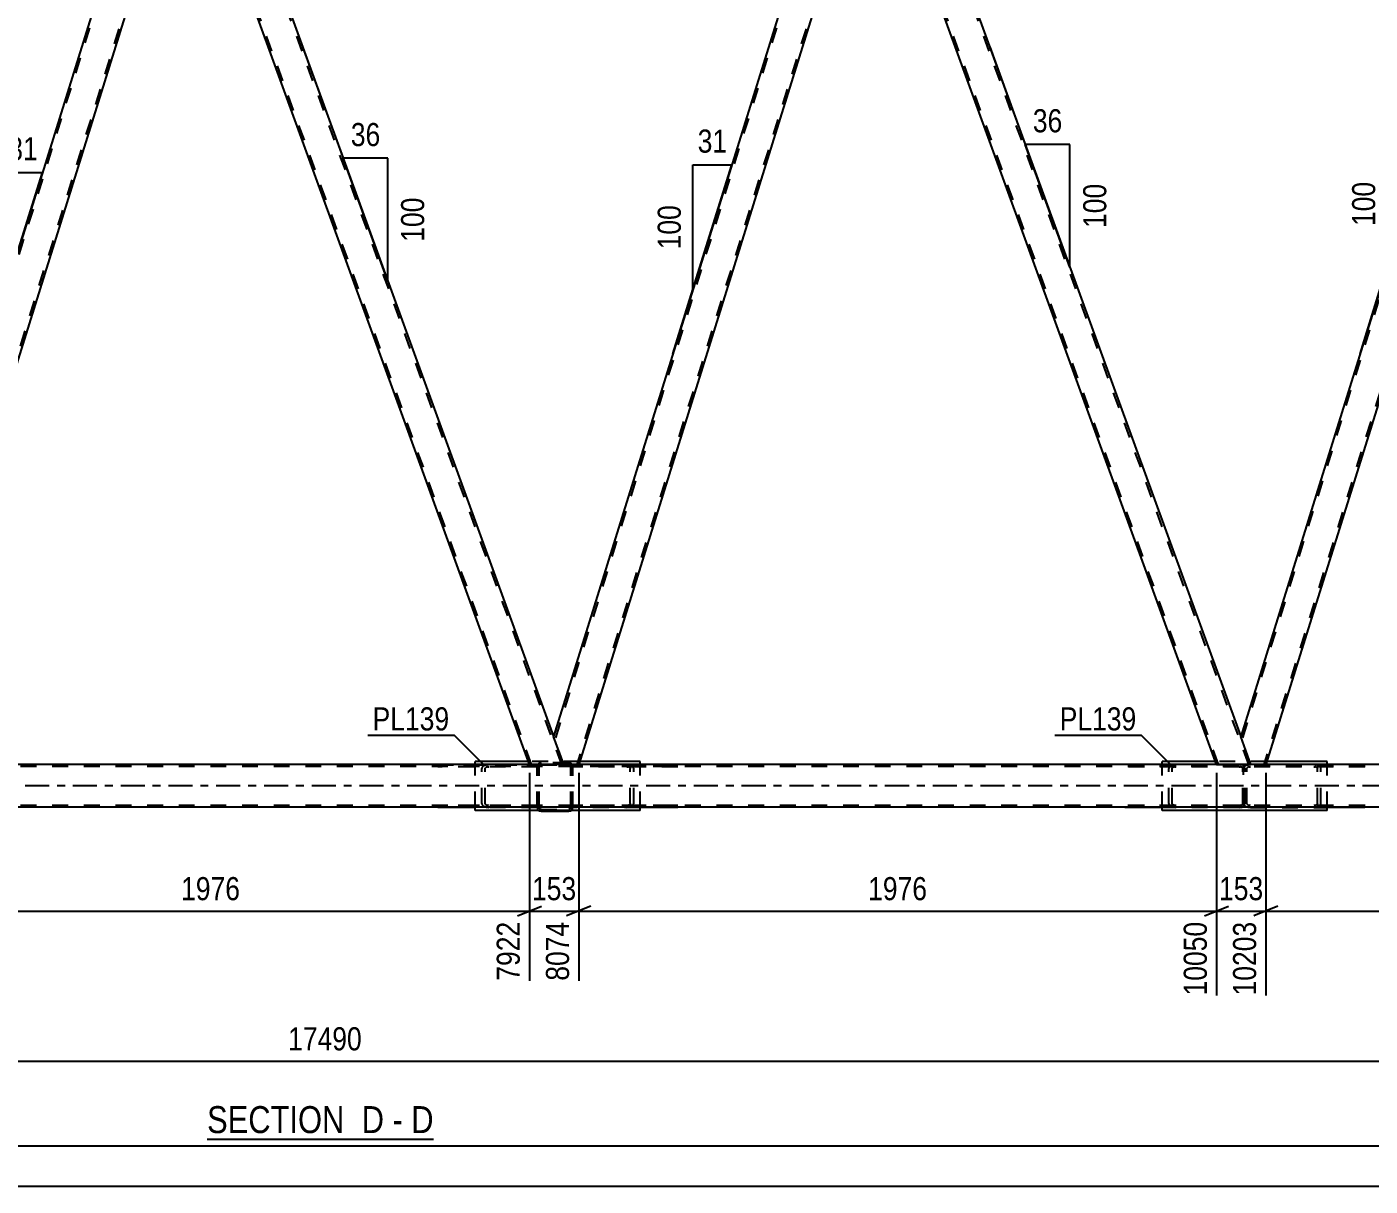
# Model space of a CAD drawing. Header units: millimetres. Extents: x -777 to 412, y -850 to -9.
# Drawn here: x -413.1 to -246.6, y -850.5 to -706.9 of the extents above; entities that cross this region are included whole.
import ezdxf

# ---------------------------------------------------------------- set-up
doc = ezdxf.new("R2010")
doc.units = ezdxf.units.MM
doc.linetypes.add('DXK_LINE_DOT2', pattern=[3.9198, 1.9599, -1.9599])
doc.linetypes.add('DXK_LINE_DOT3', pattern=[5.9187, 2.979, -0.9799, 0.9799, -0.9799])
doc.styles.add('Arial Narrow', font='ARIALN.TTF', dxfattribs={"height": 0.2})

# ---------------------------------------------------------------- blocks, each defined once
blk = doc.blocks.new('Unknown-570390744-1132')
at = {"color": 5, "linetype": 'Continuous'}
for p, q in [((-771.91, -845.5), (407.09, -845.5)), ((-776.91, -850.5), (412.09, -850.5))]:
    blk.add_line(p, q, dxfattribs=at)
blk = doc.blocks.new('Unknown-570390744-14 - 7739')
at = {"color": 6, "linetype": 'Continuous'}
blk.add_line((-390.72, -844.68), (-362.65, -844.68), dxfattribs=at)
at = {"color": 0, "linetype": 'Continuous'}
for points in [[(-372.61, -843.93), (-372.61, -840.43), (-390.72, -840.43), (-390.72, -843.93)], [(-368.79, -843.93), (-368.79, -840.43), (-371.56, -840.43), (-371.56, -843.93)], [(-366.47, -843.93), (-366.47, -840.43), (-367.74, -840.43), (-367.74, -843.93)], [(-362.65, -843.93), (-362.65, -840.43), (-365.42, -840.43), (-365.42, -843.93)]]:
    blk.add_wipeout(points, dxfattribs=at)
at = {"color": 7, "linetype": 'Continuous', "style": 'Arial Narrow'}
for s, p in [('SECTION ', (-390.72, -843.93)), ('D', (-371.56, -843.93)), ('D', (-365.42, -843.93)), ('-', (-367.74, -843.93))]:
    blk.add_text(s, height=3.34, dxfattribs=at).set_placement(p)
blk = doc.blocks.new('Part-570390744-7798 - 7739')
at = {"color": 2, "linetype": 'Continuous'}
for p, q in [((-55.16, -798.29), (-667.64, -798.29)), ((-55.16, -803.57), (-667.64, -803.57))]:
    blk.add_line(p, q, dxfattribs=at)
at = {"color": 7, "linetype": 'DXK_LINE_DOT2'}
for p, q in [((-55.16, -798.53), (-667.64, -798.53)), ((-55.16, -803.33), (-667.64, -803.33))]:
    blk.add_line(p, q, dxfattribs=at)
at = {"color": 7, "linetype": 'DXK_LINE_DOT3'}
blk.add_line((-55.16, -800.93), (-667.64, -800.93), dxfattribs=at)
blk = doc.blocks.new('Part-570390744-7995 - 7739')
at = {"color": 7, "linetype": 'DXK_LINE_DOT2'}
for p, q in [((-362.13, -798.3), (-349.82, -798.3)), ((-349.82, -798.54), (-362.13, -798.54)), ((-356.63, -798.59), (-356.69, -798.78)), ((-356.69, -803.1), (-356.69, -798.78)), ((-356.26, -798.78), (-356.22, -798.68)), ((-356.26, -803.1), (-356.26, -798.78)), ((-355.82, -798.3), (-356.15, -798.33)), ((-355.99, -798.55), (-355.82, -798.54)), ((-349.82, -803.58), (-349.82, -798.3)), ((-349.82, -803.34), (-362.13, -803.34)), ((-349.82, -803.58), (-357.49, -803.58)), ((-356.69, -803.1), (-356.63, -803.28)), ((-356.22, -803.19), (-356.26, -803.1)), ((-356.15, -803.54), (-355.82, -803.58)), ((-355.82, -803.34), (-355.99, -803.32))]:
    blk.add_line(p, q, dxfattribs=at)
at = {"color": 2, "linetype": 'Continuous'}
blk.add_line((-357.49, -803.58), (-362.13, -803.58), dxfattribs=at)
at = {"color": 7, "linetype": 'DXK_LINE_DOT2'}
for centre, radius, start, end in [((-356.02, -799.14), 0.817, 99.5182, 138.0638), ((-355.92, -798.96), 0.409, 99.5182, 138.0638), ((-356.02, -802.73), 0.817, 221.9363, 260.4819), ((-355.92, -802.92), 0.409, 221.9363, 260.4819)]:
    blk.add_arc(centre, radius, start, end, dxfattribs=at)
blk = doc.blocks.new('Part-570390744-8006 - 7739')
at = {"color": 2, "linetype": 'Continuous'}
for p, q in [((-350.91, -797.9), (-357.49, -797.9)), ((-357.49, -798.29), (-357.49, -797.9)), ((-337.04, -797.9), (-344.54, -797.9)), ((-337.04, -798.29), (-337.04, -797.9)), ((-357.49, -803.98), (-357.49, -803.57)), ((-337.04, -803.98), (-337.04, -803.57)), ((-337.04, -803.98), (-357.49, -803.98))]:
    blk.add_line(p, q, dxfattribs=at)
at = {"color": 7, "linetype": 'DXK_LINE_DOT2'}
for p, q in [((-357.49, -803.57), (-357.49, -798.29)), ((-344.54, -797.9), (-350.91, -797.9)), ((-337.04, -803.57), (-337.04, -798.29))]:
    blk.add_line(p, q, dxfattribs=at)
blk = doc.blocks.new('Part-570390744-8233 - 7739')
at = {"color": 2, "linetype": 'Continuous'}
for p, q in [((-311.07, -677.07), (-347.78, -794.82)), ((-311.07, -677.07), (-311.04, -677.07)), ((-311.04, -677.07), (-309.76, -677.07)), ((-308.48, -680.58), (-309.76, -677.07)), ((-308.21, -681.32), (-308.48, -680.58)), ((-308.21, -681.32), (-344.67, -798.29)), ((-346.51, -798.29), (-347.78, -794.82))]:
    blk.add_line(p, q, dxfattribs=at)
at = {"color": 7, "linetype": 'DXK_LINE_DOT2'}
for p, q in [((-310.82, -677.07), (-347.64, -795.19)), ((-308.34, -680.95), (-344.92, -798.29)), ((-308.21, -681.32), (-308.38, -680.86)), ((-344.67, -798.29), (-346.51, -798.29))]:
    blk.add_line(p, q, dxfattribs=at)
blk = doc.blocks.new('Part-570390744-8102 - 7739')
at = {"color": 7, "linetype": 'DXK_LINE_DOT2'}
for p, q in [((-345.42, -803.58), (-345.42, -798.3)), ((-332.4, -798.3), (-345.42, -798.3)), ((-332.4, -798.54), (-345.42, -798.54)), ((-338.38, -798.33), (-338.71, -798.3)), ((-338.71, -798.54), (-338.55, -798.55)), ((-338.31, -798.68), (-338.28, -798.78)), ((-338.28, -803.1), (-338.28, -798.78)), ((-337.84, -798.78), (-337.91, -798.59)), ((-337.84, -803.1), (-337.84, -798.78)), ((-332.4, -803.34), (-345.42, -803.34)), ((-337.04, -803.58), (-345.42, -803.58)), ((-338.55, -803.32), (-338.71, -803.34)), ((-338.71, -803.58), (-338.38, -803.54)), ((-338.28, -803.1), (-338.31, -803.19)), ((-337.91, -803.28), (-337.84, -803.1))]:
    blk.add_line(p, q, dxfattribs=at)
at = {"color": 2, "linetype": 'Continuous'}
blk.add_line((-332.4, -803.58), (-337.04, -803.58), dxfattribs=at)
at = {"color": 7, "linetype": 'DXK_LINE_DOT2'}
for centre, radius, start, end in [((-338.61, -798.96), 0.409, 41.9363, 80.4819), ((-338.51, -799.14), 0.817, 41.9363, 80.4819), ((-338.61, -802.91), 0.409, 279.5182, 318.0638), ((-338.51, -802.73), 0.817, 279.5182, 318.0638)]:
    blk.add_arc(centre, radius, start, end, dxfattribs=at)
blk = doc.blocks.new('Part-570390744-8140 - 7739')
at = {"color": 7, "linetype": 'DXK_LINE_DOT2'}
for p, q in [((-262.82, -798.3), (-277, -798.3)), ((-262.82, -798.54), (-277, -798.54)), ((-271.49, -798.59), (-271.56, -798.78)), ((-271.56, -803.1), (-271.56, -798.78)), ((-271.12, -798.78), (-271.09, -798.68)), ((-271.12, -803.1), (-271.12, -798.78)), ((-270.68, -798.3), (-271.02, -798.33)), ((-270.85, -798.55), (-270.68, -798.54)), ((-262.49, -798.33), (-262.82, -798.3)), ((-262.82, -798.54), (-262.66, -798.55)), ((-262.31, -798.4), (-262.49, -798.33)), ((-262.42, -798.68), (-262.39, -798.78)), ((-262.39, -803.1), (-262.39, -798.78)), ((-262.31, -803.47), (-262.31, -798.4)), ((-262.26, -798.44), (-262.31, -798.4)), ((-262.16, -798.59), (-262.26, -798.44)), ((-262.13, -798.78), (-262.16, -798.59)), ((-262.13, -803.1), (-262.13, -798.78)), ((-262.82, -803.34), (-277, -803.34)), ((-262.82, -803.58), (-272.36, -803.58)), ((-271.56, -803.1), (-271.49, -803.28)), ((-271.09, -803.19), (-271.12, -803.1)), ((-271.02, -803.54), (-270.68, -803.58)), ((-270.68, -803.34), (-270.85, -803.32)), ((-262.66, -803.32), (-262.82, -803.34)), ((-262.82, -803.58), (-262.49, -803.54)), ((-262.49, -803.54), (-262.31, -803.47)), ((-262.39, -803.1), (-262.42, -803.19)), ((-262.31, -803.47), (-262.26, -803.44)), ((-262.26, -803.44), (-262.16, -803.28)), ((-262.16, -803.28), (-262.13, -803.1))]:
    blk.add_line(p, q, dxfattribs=at)
at = {"color": 2, "linetype": 'Continuous'}
blk.add_line((-272.36, -803.58), (-277, -803.58), dxfattribs=at)
at = {"color": 7, "linetype": 'DXK_LINE_DOT2'}
for centre, radius, start, end in [((-270.88, -799.14), 0.817, 99.5182, 138.0638), ((-270.78, -798.96), 0.409, 99.5182, 138.0638), ((-262.72, -798.96), 0.409, 41.9363, 80.4819), ((-270.88, -802.73), 0.817, 221.9363, 260.4819), ((-270.78, -802.91), 0.409, 221.9363, 260.4819), ((-262.72, -802.91), 0.409, 279.5182, 318.0638)]:
    blk.add_arc(centre, radius, start, end, dxfattribs=at)
blk = doc.blocks.new('Part-570390744-8145 - 7739')
at = {"color": 2, "linetype": 'Continuous'}
for p, q in [((-225.94, -677.07), (-262.64, -794.82)), ((-225.94, -677.07), (-225.9, -677.07)), ((-225.9, -677.07), (-224.62, -677.07)), ((-223.35, -680.58), (-224.62, -677.07)), ((-223.07, -681.32), (-223.35, -680.58)), ((-223.07, -681.32), (-259.53, -798.29)), ((-261.38, -798.29), (-262.64, -794.82))]:
    blk.add_line(p, q, dxfattribs=at)
at = {"color": 7, "linetype": 'DXK_LINE_DOT2'}
for p, q in [((-225.69, -677.07), (-262.51, -795.19)), ((-223.21, -680.95), (-259.78, -798.29)), ((-223.07, -681.32), (-223.24, -680.86)), ((-259.53, -798.29), (-261.38, -798.29))]:
    blk.add_line(p, q, dxfattribs=at)
blk = doc.blocks.new('Part-570390744-8176 - 7739')
at = {"color": 7, "linetype": 'DXK_LINE_DOT2'}
for p, q in [((-349.78, -798.37), (-349.82, -798.55)), ((-349.82, -803.59), (-349.82, -798.55)), ((-349.58, -798.55), (-349.56, -798.46)), ((-349.58, -803.59), (-349.58, -798.55)), ((-349.56, -798.46), (-349.51, -798.38)), ((-349.34, -798.07), (-349.52, -798.11)), ((-349.51, -798.38), (-349.43, -798.33)), ((-349.43, -798.33), (-349.34, -798.31)), ((-345.9, -798.07), (-349.34, -798.07)), ((-349.34, -798.31), (-345.9, -798.31)), ((-345.71, -798.11), (-345.9, -798.07)), ((-345.9, -798.31), (-345.81, -798.33)), ((-345.81, -798.33), (-345.73, -798.38)), ((-345.73, -798.38), (-345.68, -798.46)), ((-345.68, -798.46), (-345.66, -798.55)), ((-345.66, -803.59), (-345.66, -798.55)), ((-345.42, -798.55), (-345.45, -798.37)), ((-345.42, -803.59), (-345.42, -798.55)), ((-349.82, -803.59), (-349.78, -803.77)), ((-349.56, -803.68), (-349.58, -803.59)), ((-349.51, -803.76), (-349.56, -803.68)), ((-349.43, -803.81), (-349.51, -803.76)), ((-349.34, -803.83), (-349.43, -803.81)), ((-349.34, -803.83), (-345.9, -803.83)), ((-345.81, -803.81), (-345.9, -803.83)), ((-345.73, -803.76), (-345.81, -803.81)), ((-345.68, -803.68), (-345.73, -803.76)), ((-345.66, -803.59), (-345.68, -803.68)), ((-345.45, -803.77), (-345.42, -803.59))]:
    blk.add_line(p, q, dxfattribs=at)
at = {"color": 2, "linetype": 'Continuous'}
for p, q in [((-349.52, -804.03), (-349.34, -804.07)), ((-349.34, -804.07), (-345.9, -804.07)), ((-345.9, -804.07), (-345.71, -804.03))]:
    blk.add_line(p, q, dxfattribs=at)
at = {"color": 7, "linetype": 'DXK_LINE_DOT2'}
for centre, start, end in [((-349.34, -798.55), 112.5001, 157.5001), ((-345.9, -798.55), 22.5001, 67.5001), ((-349.34, -803.59), 202.5001, 235.0621), ((-345.9, -803.59), 304.9378, 337.5001)]:
    blk.add_arc(centre, 0.48, start, end, dxfattribs=at)
at = {"color": 2, "linetype": 'Continuous'}
for centre, start, end in [((-349.34, -803.59), 235.0621, 247.5001), ((-345.9, -803.59), 292.5001, 304.9378)]:
    blk.add_arc(centre, 0.48, start, end, dxfattribs=at)
blk = doc.blocks.new('Part-570390744-8191 - 7739')
at = {"color": 2, "linetype": 'Continuous'}
for p, q in [((-309.76, -677.07), (-309.72, -677.07)), ((-309.72, -677.07), (-306.01, -677.07)), ((-305.5, -677.07), (-306.01, -677.07)), ((-305.5, -677.07), (-262.64, -794.82)), ((-265.64, -798.29), (-308.21, -681.32))]:
    blk.add_line(p, q, dxfattribs=at)
at = {"color": 7, "linetype": 'DXK_LINE_DOT2'}
for p, q in [((-308.21, -681.32), (-309.76, -677.07)), ((-265.38, -798.29), (-309.5, -677.07)), ((-261.63, -798.29), (-305.75, -677.07)), ((-305.54, -677.07), (-305.65, -677.07)), ((-305.5, -677.07), (-305.54, -677.07)), ((-261.38, -798.29), (-262.64, -794.82)), ((-265.64, -798.29), (-261.38, -798.29))]:
    blk.add_line(p, q, dxfattribs=at)
blk = doc.blocks.new('Part-570390744-8201 - 7739')
at = {"color": 2, "linetype": 'Continuous'}
for p, q in [((-265.78, -797.9), (-272.36, -797.9)), ((-272.36, -798.29), (-272.36, -797.9)), ((-251.91, -797.9), (-259.41, -797.9)), ((-251.91, -798.29), (-251.91, -797.9)), ((-272.36, -803.98), (-272.36, -803.57)), ((-251.91, -803.98), (-251.91, -803.57)), ((-251.91, -803.98), (-272.36, -803.98))]:
    blk.add_line(p, q, dxfattribs=at)
at = {"color": 7, "linetype": 'DXK_LINE_DOT2'}
for p, q in [((-272.36, -803.57), (-272.36, -798.29)), ((-259.41, -797.9), (-265.78, -797.9)), ((-251.91, -803.57), (-251.91, -798.29))]:
    blk.add_line(p, q, dxfattribs=at)
blk = doc.blocks.new('Part-570390744-8238 - 7739')
at = {"color": 2, "linetype": 'Continuous'}
for p, q in [((-394.89, -677.07), (-394.85, -677.07)), ((-394.85, -677.07), (-391.14, -677.07)), ((-390.63, -677.07), (-391.14, -677.07)), ((-390.63, -677.07), (-347.78, -794.82)), ((-350.77, -798.29), (-393.34, -681.32))]:
    blk.add_line(p, q, dxfattribs=at)
at = {"color": 7, "linetype": 'DXK_LINE_DOT2'}
for p, q in [((-393.34, -681.32), (-394.89, -677.07)), ((-350.51, -798.29), (-394.63, -677.07)), ((-346.77, -798.29), (-390.89, -677.07)), ((-390.67, -677.07), (-390.78, -677.07)), ((-390.63, -677.07), (-390.67, -677.07)), ((-346.51, -798.29), (-347.78, -794.82)), ((-350.77, -798.29), (-346.51, -798.29))]:
    blk.add_line(p, q, dxfattribs=at)
blk = doc.blocks.new('Part-570390744-8243 - 7739')
at = {"color": 2, "linetype": 'Continuous'}
for p, q in [((-396.21, -677.07), (-432.91, -794.82)), ((-396.21, -677.07), (-396.17, -677.07)), ((-396.17, -677.07), (-394.89, -677.07)), ((-393.61, -680.58), (-394.89, -677.07)), ((-393.34, -681.32), (-393.61, -680.58)), ((-393.34, -681.32), (-429.8, -798.29)), ((-431.65, -798.29), (-432.91, -794.82))]:
    blk.add_line(p, q, dxfattribs=at)
at = {"color": 7, "linetype": 'DXK_LINE_DOT2'}
for p, q in [((-395.96, -677.07), (-432.77, -795.19)), ((-393.48, -680.95), (-430.05, -798.29)), ((-393.34, -681.32), (-393.51, -680.86)), ((-429.8, -798.29), (-431.65, -798.29))]:
    blk.add_line(p, q, dxfattribs=at)
blk = doc.blocks.new('Part-570390744-8250 - 7739')
at = {"color": 7, "linetype": 'DXK_LINE_DOT2'}
for p, q in [((-262.25, -798.59), (-262.31, -798.78)), ((-262.31, -803.1), (-262.31, -798.78)), ((-261.88, -798.78), (-261.84, -798.68)), ((-261.88, -803.1), (-261.88, -798.78)), ((-261.44, -798.3), (-261.77, -798.33)), ((-261.61, -798.55), (-261.44, -798.54)), ((-247.27, -798.3), (-261.44, -798.3)), ((-247.27, -798.54), (-261.44, -798.54)), ((-253.24, -798.33), (-253.58, -798.3)), ((-253.58, -798.54), (-253.41, -798.55)), ((-253.17, -798.68), (-253.14, -798.78)), ((-253.14, -803.1), (-253.14, -798.78)), ((-252.71, -798.78), (-252.77, -798.59)), ((-252.71, -803.1), (-252.71, -798.78)), ((-262.31, -803.1), (-262.25, -803.28)), ((-261.84, -803.19), (-261.88, -803.1)), ((-261.77, -803.54), (-261.44, -803.58)), ((-261.44, -803.34), (-261.61, -803.32)), ((-247.27, -803.34), (-261.44, -803.34)), ((-261.44, -803.58), (-251.91, -803.58)), ((-253.41, -803.32), (-253.58, -803.34)), ((-253.58, -803.58), (-253.24, -803.54)), ((-253.14, -803.1), (-253.17, -803.19)), ((-252.77, -803.28), (-252.71, -803.1))]:
    blk.add_line(p, q, dxfattribs=at)
at = {"color": 2, "linetype": 'Continuous'}
blk.add_line((-247.27, -803.58), (-251.91, -803.58), dxfattribs=at)
at = {"color": 7, "linetype": 'DXK_LINE_DOT2'}
for centre, radius, start, end in [((-261.64, -799.14), 0.817, 99.5182, 138.0638), ((-261.54, -798.96), 0.409, 99.5182, 138.0638), ((-253.48, -798.96), 0.409, 41.9363, 80.4819), ((-253.38, -799.14), 0.817, 41.9363, 80.4819), ((-261.64, -802.73), 0.817, 221.9363, 260.4819), ((-261.54, -802.91), 0.409, 221.9363, 260.4819), ((-253.48, -802.91), 0.409, 279.5182, 318.0638), ((-253.38, -802.73), 0.817, 279.5182, 318.0638)]:
    blk.add_arc(centre, radius, start, end, dxfattribs=at)
blk = doc.blocks.new('StraightDimension-570390744-61202 - 7739')
at = {"color": 7, "linetype": 'Continuous'}
for p, q in [((-265.64, -799.29), (-265.64, -826.88)), ((-259.53, -799.29), (-259.53, -826.88)), ((-267.14, -817.03), (-264.14, -815.83)), ((-265.64, -816.43), (-259.53, -816.43)), ((-258.03, -815.83), (-261.03, -817.03))]:
    blk.add_line(p, q, dxfattribs=at)
at = {"color": 0}
blk.add_wipeout([(-259.24, -815.68), (-259.24, -811.48), (-265.93, -811.48), (-265.93, -815.68)], dxfattribs=at)
at = {"color": 0, "linetype": 'Continuous'}
blk.add_wipeout([(-260.13, -817.13), (-264.33, -817.13), (-264.33, -827.48), (-260.13, -827.48)], dxfattribs=at)
at = {"color": 3, "style": 'Arial Narrow'}
blk.add_text('153', height=2.863, dxfattribs=at).set_placement((-265.33, -815.08))
at = {"color": 3, "linetype": 'Continuous', "style": 'Arial Narrow'}
blk.add_text('10203', height=2.863, rotation=90.0002, dxfattribs=at).set_placement((-260.73, -826.88))
blk = doc.blocks.new('StraightDimension-570390744-60971 - 7739')
at = {"color": 7, "linetype": 'Continuous'}
blk.add_line((-706.31, -835.03), (-45.9, -835.03), dxfattribs=at)
at = {"color": 0}
blk.add_wipeout([(-370.94, -834.28), (-370.94, -830.08), (-381.28, -830.08), (-381.28, -834.28)], dxfattribs=at)
at = {"color": 3, "style": 'Arial Narrow'}
blk.add_text('17490', height=2.863, dxfattribs=at).set_placement((-380.68, -833.68))
blk = doc.blocks.new('StraightDimension-570390744-61201 - 7739')
at = {"color": 7, "linetype": 'Continuous'}
for p, q in [((-259.53, -799.29), (-259.53, -826.88)), ((-180.5, -799.29), (-180.5, -826.88)), ((-258.03, -815.83), (-261.03, -817.03)), ((-259.53, -816.43), (-180.5, -816.43)), ((-182, -817.03), (-179, -815.83))]:
    blk.add_line(p, q, dxfattribs=at)
at = {"color": 0}
blk.add_wipeout([(-215.76, -815.68), (-215.76, -811.48), (-224.27, -811.48), (-224.27, -815.68)], dxfattribs=at)
at = {"color": 0, "linetype": 'Continuous'}
blk.add_wipeout([(-181.1, -817.13), (-185.3, -817.13), (-185.3, -827.48), (-181.1, -827.48)], dxfattribs=at)
at = {"color": 3, "style": 'Arial Narrow'}
blk.add_text('1976', height=2.863, dxfattribs=at).set_placement((-223.67, -815.08))
at = {"color": 3, "linetype": 'Continuous', "style": 'Arial Narrow'}
blk.add_text('12179', height=2.863, rotation=90.0002, dxfattribs=at).set_placement((-181.7, -826.88))
blk = doc.blocks.new('StraightDimension-570390744-61204 - 7739')
at = {"color": 7, "linetype": 'Continuous'}
for p, q in [((-350.77, -799.29), (-350.77, -825.05)), ((-344.67, -799.29), (-344.67, -825.05)), ((-352.27, -817.03), (-349.27, -815.83)), ((-350.77, -816.43), (-344.67, -816.43)), ((-343.17, -815.83), (-346.17, -817.03))]:
    blk.add_line(p, q, dxfattribs=at)
at = {"color": 0}
blk.add_wipeout([(-344.38, -815.68), (-344.38, -811.48), (-351.06, -811.48), (-351.06, -815.68)], dxfattribs=at)
at = {"color": 0, "linetype": 'Continuous'}
blk.add_wipeout([(-345.27, -817.13), (-349.47, -817.13), (-349.47, -825.65), (-345.27, -825.65)], dxfattribs=at)
at = {"color": 3, "style": 'Arial Narrow'}
blk.add_text('153', height=2.863, dxfattribs=at).set_placement((-350.46, -815.08))
at = {"color": 3, "linetype": 'Continuous', "style": 'Arial Narrow'}
blk.add_text('8074', height=2.863, rotation=90.0002, dxfattribs=at).set_placement((-345.87, -825.05))
blk = doc.blocks.new('AngleDimension-570390744-8879 - 7739')
at = {"color": 7, "linetype": 'Continuous'}
for p, q in [((-244.48, -721.09), (-239.66, -721.09)), ((-244.48, -736.56), (-239.66, -721.09)), ((-244.48, -736.56), (-244.48, -721.09)), ((-247.85, -747.38), (-244.48, -736.56))]:
    blk.add_line(p, q, dxfattribs=at)
at = {"color": 0}
for points in [[(-239.64, -720.19), (-239.64, -715.99), (-244.5, -715.99), (-244.5, -720.19)], [(-245.38, -725.49), (-249.58, -725.49), (-249.58, -732.17), (-245.38, -732.17)]]:
    blk.add_wipeout(points, dxfattribs=at)
at = {"color": 3, "style": 'Arial Narrow'}
blk.add_text('31', height=2.863, dxfattribs=at).set_placement((-243.9, -719.59))
blk.add_text('100', height=2.863, rotation=90.0002, dxfattribs=at).set_placement((-245.98, -731.57))
blk = doc.blocks.new('AngleDimension-570390744-8893 - 7739')
at = {"color": 7, "linetype": 'Continuous'}
for p, q in [((-293.75, -709.36), (-289.34, -721.46)), ((-283.8, -721.46), (-289.34, -721.46)), ((-283.8, -736.68), (-289.34, -721.46)), ((-283.8, -736.68), (-283.8, -721.46))]:
    blk.add_line(p, q, dxfattribs=at)
at = {"color": 0}
blk.add_wipeout([(-278.7, -725.73), (-282.9, -725.73), (-282.9, -732.41), (-278.7, -732.41)], dxfattribs=at)
at = {"color": 3, "style": 'Arial Narrow'}
blk.add_text('100', height=2.863, rotation=90.0002, dxfattribs=at).set_placement((-279.3, -731.81))
at = {"color": 0}
blk.add_wipeout([(-284.15, -720.56), (-284.15, -716.36), (-289, -716.36), (-289, -720.56)], dxfattribs=at)
at = {"color": 3, "style": 'Arial Narrow'}
blk.add_text('36', height=2.863, dxfattribs=at).set_placement((-288.4, -719.96))
blk = doc.blocks.new('AngleDimension-570390744-8907 - 7739')
at = {"color": 7, "linetype": 'Continuous'}
for p, q in [((-330.52, -723.98), (-325.69, -723.98)), ((-330.52, -739.45), (-325.69, -723.98)), ((-330.52, -739.45), (-330.52, -723.98)), ((-332.99, -747.38), (-330.52, -739.45))]:
    blk.add_line(p, q, dxfattribs=at)
at = {"color": 0}
for points in [[(-325.68, -723.08), (-325.68, -718.88), (-330.53, -718.88), (-330.53, -723.08)], [(-331.42, -728.37), (-335.62, -728.37), (-335.62, -735.06), (-331.42, -735.06)]]:
    blk.add_wipeout(points, dxfattribs=at)
at = {"color": 3, "style": 'Arial Narrow'}
blk.add_text('31', height=2.863, dxfattribs=at).set_placement((-329.93, -722.48))
blk.add_text('100', height=2.863, rotation=90.0002, dxfattribs=at).set_placement((-332.02, -734.46))
blk = doc.blocks.new('AngleDimension-570390744-8921 - 7739')
at = {"color": 7, "linetype": 'Continuous'}
for p, q in [((-378.88, -709.36), (-373.86, -723.17)), ((-368.32, -723.17), (-373.86, -723.17)), ((-368.32, -738.39), (-373.86, -723.17)), ((-368.32, -738.39), (-368.32, -723.17))]:
    blk.add_line(p, q, dxfattribs=at)
at = {"color": 0}
blk.add_wipeout([(-363.22, -727.44), (-367.42, -727.44), (-367.42, -734.12), (-363.22, -734.12)], dxfattribs=at)
at = {"color": 3, "style": 'Arial Narrow'}
blk.add_text('100', height=2.863, rotation=90.0002, dxfattribs=at).set_placement((-363.82, -733.52))
at = {"color": 0}
blk.add_wipeout([(-368.66, -722.27), (-368.66, -718.07), (-373.51, -718.07), (-373.51, -722.27)], dxfattribs=at)
at = {"color": 3, "style": 'Arial Narrow'}
blk.add_text('36', height=2.863, dxfattribs=at).set_placement((-372.91, -721.67))
blk = doc.blocks.new('AngleDimension-570390744-8935 - 7739')
at = {"color": 7, "linetype": 'Continuous'}
for p, q in [((-415.94, -724.93), (-411.12, -724.93)), ((-415.94, -740.39), (-411.12, -724.93)), ((-415.94, -740.39), (-415.94, -724.93)), ((-418.12, -747.38), (-415.94, -740.39))]:
    blk.add_line(p, q, dxfattribs=at)
at = {"color": 0}
for points in [[(-411.11, -724.03), (-411.11, -719.83), (-415.96, -719.83), (-415.96, -724.03)], [(-416.84, -729.32), (-421.04, -729.32), (-421.04, -736), (-416.84, -736)]]:
    blk.add_wipeout(points, dxfattribs=at)
at = {"color": 3, "style": 'Arial Narrow'}
blk.add_text('31', height=2.863, dxfattribs=at).set_placement((-415.36, -723.43))
blk.add_text('100', height=2.863, rotation=90.0002, dxfattribs=at).set_placement((-417.44, -735.4))
blk = doc.blocks.new('StraightDimension-570390744-61203 - 7739')
at = {"color": 7, "linetype": 'Continuous'}
for p, q in [((-344.67, -799.29), (-344.67, -825.05)), ((-265.64, -799.29), (-265.64, -826.88)), ((-343.17, -815.83), (-346.17, -817.03)), ((-344.67, -816.43), (-265.64, -816.43)), ((-267.14, -817.03), (-264.14, -815.83))]:
    blk.add_line(p, q, dxfattribs=at)
at = {"color": 0}
blk.add_wipeout([(-300.9, -815.68), (-300.9, -811.48), (-309.41, -811.48), (-309.41, -815.68)], dxfattribs=at)
at = {"color": 0, "linetype": 'Continuous'}
blk.add_wipeout([(-266.24, -817.13), (-270.44, -817.13), (-270.44, -827.48), (-266.24, -827.48)], dxfattribs=at)
at = {"color": 3, "style": 'Arial Narrow'}
blk.add_text('1976', height=2.863, dxfattribs=at).set_placement((-308.81, -815.08))
at = {"color": 3, "linetype": 'Continuous', "style": 'Arial Narrow'}
blk.add_text('10050', height=2.863, rotation=90.0002, dxfattribs=at).set_placement((-266.84, -826.88))
blk = doc.blocks.new('StraightDimension-570390744-61205 - 7739')
at = {"color": 7, "linetype": 'Continuous'}
for p, q in [((-429.8, -799.29), (-429.8, -825.05)), ((-350.77, -799.29), (-350.77, -825.05)), ((-428.3, -815.83), (-431.3, -817.03)), ((-429.8, -816.43), (-350.77, -816.43)), ((-352.27, -817.03), (-349.27, -815.83))]:
    blk.add_line(p, q, dxfattribs=at)
at = {"color": 0}
blk.add_wipeout([(-386.03, -815.68), (-386.03, -811.48), (-394.54, -811.48), (-394.54, -815.68)], dxfattribs=at)
at = {"color": 0, "linetype": 'Continuous'}
blk.add_wipeout([(-351.37, -817.13), (-355.57, -817.13), (-355.57, -825.65), (-351.37, -825.65)], dxfattribs=at)
at = {"color": 3, "style": 'Arial Narrow'}
blk.add_text('1976', height=2.863, dxfattribs=at).set_placement((-393.94, -815.08))
at = {"color": 3, "linetype": 'Continuous', "style": 'Arial Narrow'}
blk.add_text('7922', height=2.863, rotation=90.0002, dxfattribs=at).set_placement((-351.97, -825.05))
blk = doc.blocks.new('Mark-570390744-8002 - 7739')
at = {"color": 0}
blk.add_wipeout([(-360.7, -794.05), (-360.7, -791.05), (-370.21, -791.05), (-370.21, -794.05)], dxfattribs=at)
blk.add_wipeout([(-360.7, -794.05), (-360.7, -791.05), (-370.21, -791.05), (-370.21, -794.05)], dxfattribs=at)
at = {"color": 30, "linetype": 'Continuous'}
for p in [(-370.81, -794.65), (-356.57, -798.18)]:
    blk.add_line(p, (-360.1, -794.65), dxfattribs=at)
at = {"color": 3, "style": 'Arial Narrow'}
blk.add_text('PL139', height=2.863, dxfattribs=at).set_placement((-370.21, -794.05))
blk = doc.blocks.new('Mark-570390744-8197 - 7739')
at = {"color": 0}
blk.add_wipeout([(-275.57, -794.05), (-275.57, -791.05), (-285.07, -791.05), (-285.07, -794.05)], dxfattribs=at)
blk.add_wipeout([(-275.57, -794.05), (-275.57, -791.05), (-285.07, -791.05), (-285.07, -794.05)], dxfattribs=at)
at = {"color": 30, "linetype": 'Continuous'}
for p in [(-285.67, -794.65), (-271.43, -798.18)]:
    blk.add_line(p, (-274.97, -794.65), dxfattribs=at)
at = {"color": 3, "style": 'Arial Narrow'}
blk.add_text('PL139', height=2.863, dxfattribs=at).set_placement((-285.07, -794.05))

msp = doc.modelspace()

# ---------------------------------------------------------------- block references
for name in ['Unknown-570390744-1132', 'Part-570390744-8243 - 7739', 'Part-570390744-8238 - 7739', 'Part-570390744-8233 - 7739', 'Part-570390744-8191 - 7739', 'Part-570390744-8145 - 7739', 'Part-570390744-7798 - 7739', 'Part-570390744-7995 - 7739', 'Part-570390744-8006 - 7739', 'Part-570390744-8176 - 7739', 'Part-570390744-8102 - 7739', 'Part-570390744-8140 - 7739', 'Part-570390744-8201 - 7739', 'Part-570390744-8250 - 7739']:
    msp.add_blockref(name, (0, 0))

# ---------------------------------------------------------------- next in the draw order: block references
for name in ['StraightDimension-570390744-61202 - 7739', 'Unknown-570390744-14 - 7739']:
    msp.add_blockref(name, (0, 0))

# ---------------------------------------------------------------- next in the draw order: block references
msp.add_blockref('StraightDimension-570390744-60971 - 7739', (0, 0))

# ---------------------------------------------------------------- next in the draw order: block references
for name in ['AngleDimension-570390744-8921 - 7739', 'AngleDimension-570390744-8893 - 7739', 'AngleDimension-570390744-8879 - 7739', 'AngleDimension-570390744-8907 - 7739', 'AngleDimension-570390744-8935 - 7739', 'Mark-570390744-8002 - 7739', 'Mark-570390744-8197 - 7739', 'StraightDimension-570390744-61204 - 7739', 'StraightDimension-570390744-61201 - 7739']:
    msp.add_blockref(name, (0, 0))

# ---------------------------------------------------------------- next in the draw order: block references
for name in ['StraightDimension-570390744-61205 - 7739', 'StraightDimension-570390744-61203 - 7739']:
    msp.add_blockref(name, (0, 0))

doc.saveas('drawing.dxf')
